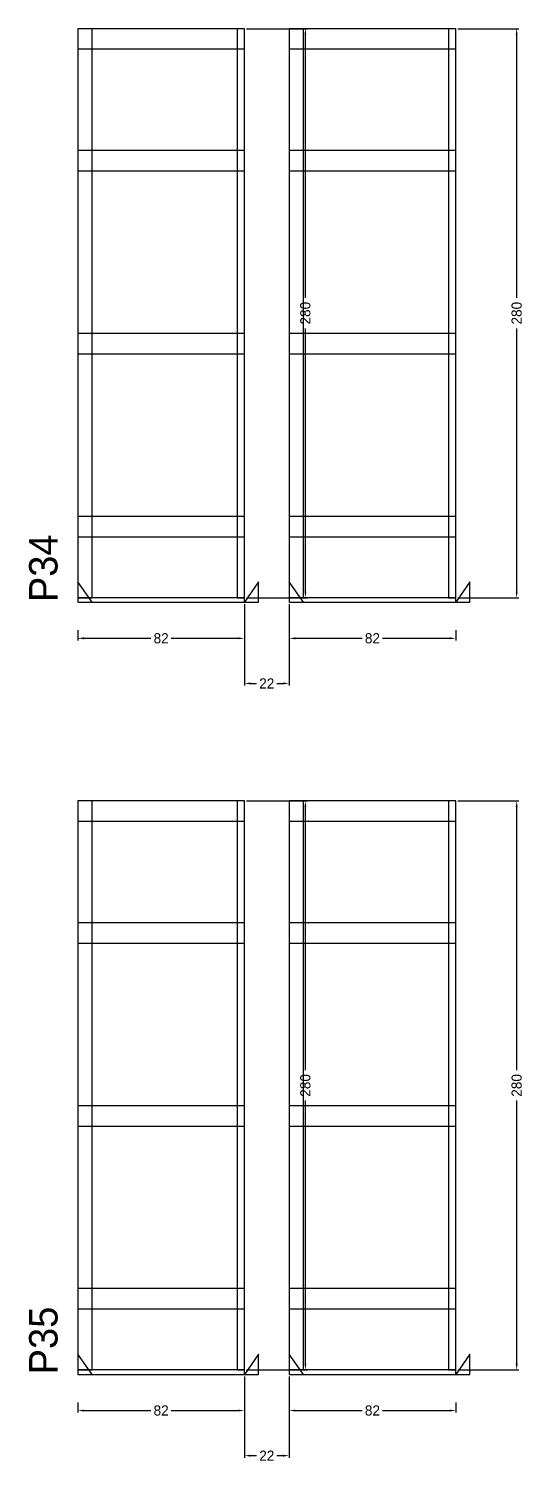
# Model space of a CAD drawing. Header units: centimetres. Extents: x -7000 to 4307, y -13306 to 295.
# Drawn here: x 3976 to 4219, y -12963 to -12258 of the extents above; entities that cross this region are included whole.
import ezdxf

# ---------------------------------------------------------------- set-up
doc = ezdxf.new("R2010")
doc.units = ezdxf.units.CM
for name, color, linetype in [('COTA', 241, 'Continuous'), ('NOMENCLATURA', 7, 'Continuous'), ('SARR_2.2x10', 60, 'Continuous'), ('SARR_2.2x7', 40, 'Continuous'), ('SARR_3.5x7', 81, 'Continuous')]:
    doc.layers.add(name, color=color, linetype=linetype)
doc.dimstyles.new('PAINEL-NOVA', dxfattribs={"dimtxt": 5, "dimasz": 3, "dimexe": 1, "dimexo": 1, "dimgap": 1, "dimtad": 1, "dimcen": 2.5, "dimazin": 3, "dimtfac": 1, "dimtmove": 0, "dimatfit": 3})

# ---------------------------------------------------------------- blocks, each defined once
blk = doc.blocks.new('_CLOSEDFILLED')
at = {"color": 0, "linetype": 'BYBLOCK'}
blk.add_solid([(-1, 0.16), (0, 0), (-1, -0.16)], dxfattribs=at)
blk = doc.blocks.new('*D1143')
for p, q in [((4000, -12553.8), (4000, -12558.8)), ((4082, -12553.8), (4082, -12558.8)), ((4003, -12557.8), (4036, -12557.8)), ((4046, -12557.8), (4079, -12557.8))]:
    blk.add_line(p, q)
at = {"layer": 'Defpoints'}
for p in [(4000, -12552.8), (4082, -12552.8), (4000, -12557.8)]:
    blk.add_point(p, dxfattribs=at)
at = {"layer": 'SARR_2.2x10', "xscale": 3, "yscale": 3, "rotation": 180}
blk.add_blockref('_CLOSEDFILLED', (4000, -12557.8), dxfattribs=at)
at = {"layer": 'SARR_2.2x10', "xscale": 3, "yscale": 3}
blk.add_blockref('_CLOSEDFILLED', (4082, -12557.8), dxfattribs=at)
at = {"layer": 'SARR_2.2x10', "insert": (4041, -12557.8), "char_height": 5, "attachment_point": 5}
blk.add_mtext('82', dxfattribs=at)
blk = doc.blocks.new('*D1144')
for p, q in [((4083, -12257.8), (4113, -12257.8)), ((4112, -12390.3), (4112, -12260.8)), ((4112, -12534.8), (4112, -12405.3)), ((4083, -12537.8), (4113, -12537.8))]:
    blk.add_line(p, q)
at = {"layer": 'Defpoints'}
for p in [(4082, -12257.8), (4082, -12537.8), (4112, -12537.8)]:
    blk.add_point(p, dxfattribs=at)
at = {"layer": 'SARR_2.2x10', "xscale": 3, "yscale": 3}
for p, rotation in [((4112, -12257.8), 90), ((4112, -12537.8), 270)]:
    blk.add_blockref('_CLOSEDFILLED', p, dxfattribs=dict(at, rotation=rotation))
at = {"layer": 'SARR_2.2x10', "insert": (4112, -12397.8), "char_height": 5, "attachment_point": 5, "rotation": 90}
blk.add_mtext('280', dxfattribs=at)
blk = doc.blocks.new('GRA-E')
at = {"layer": 'SARR_2.2x7'}
blk.add_lwpolyline([(0, 0), (7, 0), (0, 10)], close=True, dxfattribs=at)
blk = doc.blocks.new('GRA-D')
at = {"layer": 'SARR_2.2x7'}
blk.add_lwpolyline([(0, 0), (7, 0), (7, 10)], close=True, dxfattribs=at)
blk = doc.blocks.new('*D1145')
for p, q in [((4104, -12553.8), (4104, -12558.8)), ((4186, -12553.8), (4186, -12558.8)), ((4107, -12557.8), (4140, -12557.8)), ((4150, -12557.8), (4183, -12557.8))]:
    blk.add_line(p, q)
at = {"layer": 'Defpoints'}
for p in [(4104, -12552.8), (4186, -12552.8), (4104, -12557.8)]:
    blk.add_point(p, dxfattribs=at)
at = {"layer": 'SARR_2.2x10', "xscale": 3, "yscale": 3, "rotation": 180}
blk.add_blockref('_CLOSEDFILLED', (4104, -12557.8), dxfattribs=at)
at = {"layer": 'SARR_2.2x10', "xscale": 3, "yscale": 3}
blk.add_blockref('_CLOSEDFILLED', (4186, -12557.8), dxfattribs=at)
at = {"layer": 'SARR_2.2x10', "insert": (4145, -12557.8), "char_height": 5, "attachment_point": 5}
blk.add_mtext('82', dxfattribs=at)
blk = doc.blocks.new('*D1146')
for p, q in [((4187, -12257.8), (4217, -12257.8)), ((4216, -12390.3), (4216, -12260.8)), ((4216, -12534.8), (4216, -12405.3)), ((4187, -12537.8), (4217, -12537.8))]:
    blk.add_line(p, q)
at = {"layer": 'Defpoints'}
for p in [(4186, -12257.8), (4186, -12537.8), (4216, -12537.8)]:
    blk.add_point(p, dxfattribs=at)
at = {"layer": 'SARR_2.2x10', "xscale": 3, "yscale": 3}
for p, rotation in [((4216, -12257.8), 90), ((4216, -12537.8), 270)]:
    blk.add_blockref('_CLOSEDFILLED', p, dxfattribs=dict(at, rotation=rotation))
at = {"layer": 'SARR_2.2x10', "insert": (4216, -12397.8), "char_height": 5, "attachment_point": 5, "rotation": 90}
blk.add_mtext('280', dxfattribs=at)
blk = doc.blocks.new('*D1147')
for p, q in [((4187, -12257.8), (4217, -12257.8)), ((4216, -12390.3), (4216, -12260.8)), ((4216, -12534.8), (4216, -12405.3)), ((4187, -12537.8), (4217, -12537.8))]:
    blk.add_line(p, q)
at = {"layer": 'Defpoints'}
for p in [(4186, -12257.8), (4186, -12537.8), (4216, -12537.8)]:
    blk.add_point(p, dxfattribs=at)
at = {"layer": 'SARR_2.2x10', "xscale": 3, "yscale": 3}
for p, rotation in [((4216, -12257.8), 90), ((4216, -12537.8), 270)]:
    blk.add_blockref('_CLOSEDFILLED', p, dxfattribs=dict(at, rotation=rotation))
at = {"layer": 'SARR_2.2x10', "insert": (4216, -12397.8), "char_height": 5, "attachment_point": 5, "rotation": 90}
blk.add_mtext('280', dxfattribs=at)
blk = doc.blocks.new('*D1148')
for p, q in [((4187, -12257.8), (4217, -12257.8)), ((4216, -12390.3), (4216, -12260.8)), ((4216, -12534.8), (4216, -12405.3)), ((4187, -12537.8), (4217, -12537.8))]:
    blk.add_line(p, q)
at = {"layer": 'Defpoints'}
for p in [(4186, -12257.8), (4186, -12537.8), (4216, -12537.8)]:
    blk.add_point(p, dxfattribs=at)
at = {"layer": 'SARR_2.2x10', "xscale": 3, "yscale": 3}
for p, rotation in [((4216, -12257.8), 90), ((4216, -12537.8), 270)]:
    blk.add_blockref('_CLOSEDFILLED', p, dxfattribs=dict(at, rotation=rotation))
at = {"layer": 'SARR_2.2x10', "insert": (4216, -12397.8), "char_height": 5, "attachment_point": 5, "rotation": 90}
blk.add_mtext('280', dxfattribs=at)
blk = doc.blocks.new('*D1149')
for p, q in [((4187, -12257.8), (4217, -12257.8)), ((4216, -12390.3), (4216, -12260.8)), ((4216, -12534.8), (4216, -12405.3)), ((4187, -12537.8), (4217, -12537.8))]:
    blk.add_line(p, q)
at = {"layer": 'Defpoints'}
for p in [(4186, -12257.8), (4186, -12537.8), (4216, -12537.8)]:
    blk.add_point(p, dxfattribs=at)
at = {"layer": 'SARR_2.2x10', "xscale": 3, "yscale": 3}
for p, rotation in [((4216, -12257.8), 90), ((4216, -12537.8), 270)]:
    blk.add_blockref('_CLOSEDFILLED', p, dxfattribs=dict(at, rotation=rotation))
at = {"layer": 'SARR_2.2x10', "insert": (4216, -12397.8), "char_height": 5, "attachment_point": 5, "rotation": 90}
blk.add_mtext('280', dxfattribs=at)
blk = doc.blocks.new('*D1150')
for p, q in [((4187, -12257.8), (4217, -12257.8)), ((4216, -12390.3), (4216, -12260.8)), ((4216, -12534.8), (4216, -12405.3)), ((4187, -12537.8), (4217, -12537.8))]:
    blk.add_line(p, q)
at = {"layer": 'Defpoints'}
for p in [(4186, -12257.8), (4186, -12537.8), (4216, -12537.8)]:
    blk.add_point(p, dxfattribs=at)
at = {"layer": 'SARR_2.2x10', "xscale": 3, "yscale": 3}
for p, rotation in [((4216, -12257.8), 90), ((4216, -12537.8), 270)]:
    blk.add_blockref('_CLOSEDFILLED', p, dxfattribs=dict(at, rotation=rotation))
at = {"layer": 'SARR_2.2x10', "insert": (4216, -12397.8), "char_height": 5, "attachment_point": 5, "rotation": 90}
blk.add_mtext('280', dxfattribs=at)
blk = doc.blocks.new('*D1151')
for p, q in [((4187, -12257.8), (4217, -12257.8)), ((4216, -12390.3), (4216, -12260.8)), ((4216, -12534.8), (4216, -12405.3)), ((4187, -12537.8), (4217, -12537.8))]:
    blk.add_line(p, q)
at = {"layer": 'Defpoints'}
for p in [(4186, -12257.8), (4186, -12537.8), (4216, -12537.8)]:
    blk.add_point(p, dxfattribs=at)
at = {"layer": 'SARR_2.2x10', "xscale": 3, "yscale": 3}
for p, rotation in [((4216, -12257.8), 90), ((4216, -12537.8), 270)]:
    blk.add_blockref('_CLOSEDFILLED', p, dxfattribs=dict(at, rotation=rotation))
at = {"layer": 'SARR_2.2x10', "insert": (4216, -12397.8), "char_height": 5, "attachment_point": 5, "rotation": 90}
blk.add_mtext('280', dxfattribs=at)
blk = doc.blocks.new('*D1152')
for p, q in [((4187, -12257.8), (4217, -12257.8)), ((4216, -12390.3), (4216, -12260.8)), ((4216, -12534.8), (4216, -12405.3)), ((4187, -12537.8), (4217, -12537.8))]:
    blk.add_line(p, q)
at = {"layer": 'Defpoints'}
for p in [(4186, -12257.8), (4186, -12537.8), (4216, -12537.8)]:
    blk.add_point(p, dxfattribs=at)
at = {"layer": 'SARR_2.2x10', "xscale": 3, "yscale": 3}
for p, rotation in [((4216, -12257.8), 90), ((4216, -12537.8), 270)]:
    blk.add_blockref('_CLOSEDFILLED', p, dxfattribs=dict(at, rotation=rotation))
at = {"layer": 'SARR_2.2x10', "insert": (4216, -12397.8), "char_height": 5, "attachment_point": 5, "rotation": 90}
blk.add_mtext('280', dxfattribs=at)
blk = doc.blocks.new('*D1153')
for p, q in [((4187, -12257.8), (4217, -12257.8)), ((4216, -12390.3), (4216, -12260.8)), ((4216, -12534.8), (4216, -12405.3)), ((4187, -12537.8), (4217, -12537.8))]:
    blk.add_line(p, q)
at = {"layer": 'Defpoints'}
for p in [(4186, -12257.8), (4186, -12537.8), (4216, -12537.8)]:
    blk.add_point(p, dxfattribs=at)
at = {"layer": 'SARR_2.2x10', "xscale": 3, "yscale": 3}
for p, rotation in [((4216, -12257.8), 90), ((4216, -12537.8), 270)]:
    blk.add_blockref('_CLOSEDFILLED', p, dxfattribs=dict(at, rotation=rotation))
at = {"layer": 'SARR_2.2x10', "insert": (4216, -12397.8), "char_height": 5, "attachment_point": 5, "rotation": 90}
blk.add_mtext('280', dxfattribs=at)
blk = doc.blocks.new('*D1154')
for p, q in [((4187, -12257.8), (4217, -12257.8)), ((4216, -12390.3), (4216, -12260.8)), ((4216, -12534.8), (4216, -12405.3)), ((4187, -12537.8), (4217, -12537.8))]:
    blk.add_line(p, q)
at = {"layer": 'Defpoints'}
for p in [(4186, -12257.8), (4186, -12537.8), (4216, -12537.8)]:
    blk.add_point(p, dxfattribs=at)
at = {"layer": 'SARR_2.2x10', "xscale": 3, "yscale": 3}
for p, rotation in [((4216, -12257.8), 90), ((4216, -12537.8), 270)]:
    blk.add_blockref('_CLOSEDFILLED', p, dxfattribs=dict(at, rotation=rotation))
at = {"layer": 'SARR_2.2x10', "insert": (4216, -12397.8), "char_height": 5, "attachment_point": 5, "rotation": 90}
blk.add_mtext('280', dxfattribs=at)
blk = doc.blocks.new('*D1155')
for p, q in [((4187, -12257.8), (4217, -12257.8)), ((4216, -12390.3), (4216, -12260.8)), ((4216, -12534.8), (4216, -12405.3)), ((4187, -12537.8), (4217, -12537.8))]:
    blk.add_line(p, q)
at = {"layer": 'Defpoints'}
for p in [(4186, -12257.8), (4186, -12537.8), (4216, -12537.8)]:
    blk.add_point(p, dxfattribs=at)
at = {"layer": 'SARR_2.2x10', "xscale": 3, "yscale": 3}
for p, rotation in [((4216, -12257.8), 90), ((4216, -12537.8), 270)]:
    blk.add_blockref('_CLOSEDFILLED', p, dxfattribs=dict(at, rotation=rotation))
at = {"layer": 'SARR_2.2x10', "insert": (4216, -12397.8), "char_height": 5, "attachment_point": 5, "rotation": 90}
blk.add_mtext('280', dxfattribs=at)
blk = doc.blocks.new('*D1156')
for p, q in [((4082, -12541), (4082, -12581)), ((4104, -12541), (4104, -12581)), ((4085, -12580), (4088, -12580)), ((4098, -12580), (4101, -12580))]:
    blk.add_line(p, q)
at = {"layer": 'Defpoints'}
for p in [(4082, -12540), (4104, -12540), (4082, -12580)]:
    blk.add_point(p, dxfattribs=at)
at = {"layer": 'COTA', "xscale": 3, "yscale": 3, "rotation": 180}
blk.add_blockref('_CLOSEDFILLED', (4082, -12580), dxfattribs=at)
at = {"layer": 'COTA', "xscale": 3, "yscale": 3}
blk.add_blockref('_CLOSEDFILLED', (4104, -12580), dxfattribs=at)
at = {"layer": 'COTA', "insert": (4093, -12580), "char_height": 5, "attachment_point": 5}
blk.add_mtext('22', dxfattribs=at)
blk = doc.blocks.new('*D1177')
for p, q in [((4000, -12933.8), (4000, -12938.8)), ((4003, -12937.8), (4036, -12937.8)), ((4046, -12937.8), (4079, -12937.8)), ((4082, -12933.8), (4082, -12938.8))]:
    blk.add_line(p, q)
at = {"layer": 'Defpoints'}
for p in [(4000, -12932.8), (4000, -12937.8), (4082, -12932.8)]:
    blk.add_point(p, dxfattribs=at)
at = {"layer": 'SARR_2.2x10', "xscale": 3, "yscale": 3, "rotation": 180}
blk.add_blockref('_CLOSEDFILLED', (4000, -12937.8), dxfattribs=at)
at = {"layer": 'SARR_2.2x10', "xscale": 3, "yscale": 3}
blk.add_blockref('_CLOSEDFILLED', (4082, -12937.8), dxfattribs=at)
at = {"layer": 'SARR_2.2x10', "insert": (4041, -12937.8), "char_height": 5, "attachment_point": 5}
blk.add_mtext('82', dxfattribs=at)
blk = doc.blocks.new('*D1178')
for p, q in [((4083, -12637.8), (4113, -12637.8)), ((4112, -12770.3), (4112, -12640.8)), ((4112, -12914.8), (4112, -12785.3)), ((4083, -12917.8), (4113, -12917.8))]:
    blk.add_line(p, q)
at = {"layer": 'Defpoints'}
for p in [(4082, -12637.8), (4082, -12917.8), (4112, -12917.8)]:
    blk.add_point(p, dxfattribs=at)
at = {"layer": 'SARR_2.2x10', "xscale": 3, "yscale": 3}
for p, rotation in [((4112, -12637.8), 90), ((4112, -12917.8), 270)]:
    blk.add_blockref('_CLOSEDFILLED', p, dxfattribs=dict(at, rotation=rotation))
at = {"layer": 'SARR_2.2x10', "insert": (4112, -12777.8), "char_height": 5, "attachment_point": 5, "rotation": 90}
blk.add_mtext('280', dxfattribs=at)
blk = doc.blocks.new('*D1179')
for p, q in [((4104, -12933.8), (4104, -12938.8)), ((4107, -12937.8), (4140, -12937.8)), ((4150, -12937.8), (4183, -12937.8)), ((4186, -12933.8), (4186, -12938.8))]:
    blk.add_line(p, q)
at = {"layer": 'Defpoints'}
for p in [(4104, -12932.8), (4104, -12937.8), (4186, -12932.8)]:
    blk.add_point(p, dxfattribs=at)
at = {"layer": 'SARR_2.2x10', "xscale": 3, "yscale": 3, "rotation": 180}
blk.add_blockref('_CLOSEDFILLED', (4104, -12937.8), dxfattribs=at)
at = {"layer": 'SARR_2.2x10', "xscale": 3, "yscale": 3}
blk.add_blockref('_CLOSEDFILLED', (4186, -12937.8), dxfattribs=at)
at = {"layer": 'SARR_2.2x10', "insert": (4145, -12937.8), "char_height": 5, "attachment_point": 5}
blk.add_mtext('82', dxfattribs=at)
blk = doc.blocks.new('*D1180')
for p, q in [((4187, -12637.8), (4217, -12637.8)), ((4216, -12770.3), (4216, -12640.8)), ((4216, -12914.8), (4216, -12785.3)), ((4187, -12917.8), (4217, -12917.8))]:
    blk.add_line(p, q)
at = {"layer": 'Defpoints'}
for p in [(4186, -12637.8), (4186, -12917.8), (4216, -12917.8)]:
    blk.add_point(p, dxfattribs=at)
at = {"layer": 'SARR_2.2x10', "xscale": 3, "yscale": 3}
for p, rotation in [((4216, -12637.8), 90), ((4216, -12917.8), 270)]:
    blk.add_blockref('_CLOSEDFILLED', p, dxfattribs=dict(at, rotation=rotation))
at = {"layer": 'SARR_2.2x10', "insert": (4216, -12777.8), "char_height": 5, "attachment_point": 5, "rotation": 90}
blk.add_mtext('280', dxfattribs=at)
blk = doc.blocks.new('*D1181')
for p, q in [((4187, -12637.8), (4217, -12637.8)), ((4216, -12770.3), (4216, -12640.8)), ((4216, -12914.8), (4216, -12785.3)), ((4187, -12917.8), (4217, -12917.8))]:
    blk.add_line(p, q)
at = {"layer": 'Defpoints'}
for p in [(4186, -12637.8), (4186, -12917.8), (4216, -12917.8)]:
    blk.add_point(p, dxfattribs=at)
at = {"layer": 'SARR_2.2x10', "xscale": 3, "yscale": 3}
for p, rotation in [((4216, -12637.8), 90), ((4216, -12917.8), 270)]:
    blk.add_blockref('_CLOSEDFILLED', p, dxfattribs=dict(at, rotation=rotation))
at = {"layer": 'SARR_2.2x10', "insert": (4216, -12777.8), "char_height": 5, "attachment_point": 5, "rotation": 90}
blk.add_mtext('280', dxfattribs=at)
blk = doc.blocks.new('*D1182')
for p, q in [((4187, -12637.8), (4217, -12637.8)), ((4216, -12770.3), (4216, -12640.8)), ((4216, -12914.8), (4216, -12785.3)), ((4187, -12917.8), (4217, -12917.8))]:
    blk.add_line(p, q)
at = {"layer": 'Defpoints'}
for p in [(4186, -12637.8), (4186, -12917.8), (4216, -12917.8)]:
    blk.add_point(p, dxfattribs=at)
at = {"layer": 'SARR_2.2x10', "xscale": 3, "yscale": 3}
for p, rotation in [((4216, -12637.8), 90), ((4216, -12917.8), 270)]:
    blk.add_blockref('_CLOSEDFILLED', p, dxfattribs=dict(at, rotation=rotation))
at = {"layer": 'SARR_2.2x10', "insert": (4216, -12777.8), "char_height": 5, "attachment_point": 5, "rotation": 90}
blk.add_mtext('280', dxfattribs=at)
blk = doc.blocks.new('*D1183')
for p, q in [((4187, -12637.8), (4217, -12637.8)), ((4216, -12770.3), (4216, -12640.8)), ((4216, -12914.8), (4216, -12785.3)), ((4187, -12917.8), (4217, -12917.8))]:
    blk.add_line(p, q)
at = {"layer": 'Defpoints'}
for p in [(4186, -12637.8), (4186, -12917.8), (4216, -12917.8)]:
    blk.add_point(p, dxfattribs=at)
at = {"layer": 'SARR_2.2x10', "xscale": 3, "yscale": 3}
for p, rotation in [((4216, -12637.8), 90), ((4216, -12917.8), 270)]:
    blk.add_blockref('_CLOSEDFILLED', p, dxfattribs=dict(at, rotation=rotation))
at = {"layer": 'SARR_2.2x10', "insert": (4216, -12777.8), "char_height": 5, "attachment_point": 5, "rotation": 90}
blk.add_mtext('280', dxfattribs=at)
blk = doc.blocks.new('*D1184')
for p, q in [((4187, -12637.8), (4217, -12637.8)), ((4216, -12770.3), (4216, -12640.8)), ((4216, -12914.8), (4216, -12785.3)), ((4187, -12917.8), (4217, -12917.8))]:
    blk.add_line(p, q)
at = {"layer": 'Defpoints'}
for p in [(4186, -12637.8), (4186, -12917.8), (4216, -12917.8)]:
    blk.add_point(p, dxfattribs=at)
at = {"layer": 'SARR_2.2x10', "xscale": 3, "yscale": 3}
for p, rotation in [((4216, -12637.8), 90), ((4216, -12917.8), 270)]:
    blk.add_blockref('_CLOSEDFILLED', p, dxfattribs=dict(at, rotation=rotation))
at = {"layer": 'SARR_2.2x10', "insert": (4216, -12777.8), "char_height": 5, "attachment_point": 5, "rotation": 90}
blk.add_mtext('280', dxfattribs=at)
blk = doc.blocks.new('*D1185')
for p, q in [((4187, -12637.8), (4217, -12637.8)), ((4216, -12770.3), (4216, -12640.8)), ((4216, -12914.8), (4216, -12785.3)), ((4187, -12917.8), (4217, -12917.8))]:
    blk.add_line(p, q)
at = {"layer": 'Defpoints'}
for p in [(4186, -12637.8), (4186, -12917.8), (4216, -12917.8)]:
    blk.add_point(p, dxfattribs=at)
at = {"layer": 'SARR_2.2x10', "xscale": 3, "yscale": 3}
for p, rotation in [((4216, -12637.8), 90), ((4216, -12917.8), 270)]:
    blk.add_blockref('_CLOSEDFILLED', p, dxfattribs=dict(at, rotation=rotation))
at = {"layer": 'SARR_2.2x10', "insert": (4216, -12777.8), "char_height": 5, "attachment_point": 5, "rotation": 90}
blk.add_mtext('280', dxfattribs=at)
blk = doc.blocks.new('*D1186')
for p, q in [((4187, -12637.8), (4217, -12637.8)), ((4216, -12770.3), (4216, -12640.8)), ((4216, -12914.8), (4216, -12785.3)), ((4187, -12917.8), (4217, -12917.8))]:
    blk.add_line(p, q)
at = {"layer": 'Defpoints'}
for p in [(4186, -12637.8), (4186, -12917.8), (4216, -12917.8)]:
    blk.add_point(p, dxfattribs=at)
at = {"layer": 'SARR_2.2x10', "xscale": 3, "yscale": 3}
for p, rotation in [((4216, -12637.8), 90), ((4216, -12917.8), 270)]:
    blk.add_blockref('_CLOSEDFILLED', p, dxfattribs=dict(at, rotation=rotation))
at = {"layer": 'SARR_2.2x10', "insert": (4216, -12777.8), "char_height": 5, "attachment_point": 5, "rotation": 90}
blk.add_mtext('280', dxfattribs=at)
blk = doc.blocks.new('*D1187')
for p, q in [((4187, -12637.8), (4217, -12637.8)), ((4216, -12770.3), (4216, -12640.8)), ((4216, -12914.8), (4216, -12785.3)), ((4187, -12917.8), (4217, -12917.8))]:
    blk.add_line(p, q)
at = {"layer": 'Defpoints'}
for p in [(4186, -12637.8), (4186, -12917.8), (4216, -12917.8)]:
    blk.add_point(p, dxfattribs=at)
at = {"layer": 'SARR_2.2x10', "xscale": 3, "yscale": 3}
for p, rotation in [((4216, -12637.8), 90), ((4216, -12917.8), 270)]:
    blk.add_blockref('_CLOSEDFILLED', p, dxfattribs=dict(at, rotation=rotation))
at = {"layer": 'SARR_2.2x10', "insert": (4216, -12777.8), "char_height": 5, "attachment_point": 5, "rotation": 90}
blk.add_mtext('280', dxfattribs=at)
blk = doc.blocks.new('*D1188')
for p, q in [((4187, -12637.8), (4217, -12637.8)), ((4216, -12770.3), (4216, -12640.8)), ((4216, -12914.8), (4216, -12785.3)), ((4187, -12917.8), (4217, -12917.8))]:
    blk.add_line(p, q)
at = {"layer": 'Defpoints'}
for p in [(4186, -12637.8), (4186, -12917.8), (4216, -12917.8)]:
    blk.add_point(p, dxfattribs=at)
at = {"layer": 'SARR_2.2x10', "xscale": 3, "yscale": 3}
for p, rotation in [((4216, -12637.8), 90), ((4216, -12917.8), 270)]:
    blk.add_blockref('_CLOSEDFILLED', p, dxfattribs=dict(at, rotation=rotation))
at = {"layer": 'SARR_2.2x10', "insert": (4216, -12777.8), "char_height": 5, "attachment_point": 5, "rotation": 90}
blk.add_mtext('280', dxfattribs=at)
blk = doc.blocks.new('*D1189')
for p, q in [((4187, -12637.8), (4217, -12637.8)), ((4216, -12770.3), (4216, -12640.8)), ((4216, -12914.8), (4216, -12785.3)), ((4187, -12917.8), (4217, -12917.8))]:
    blk.add_line(p, q)
at = {"layer": 'Defpoints'}
for p in [(4186, -12637.8), (4186, -12917.8), (4216, -12917.8)]:
    blk.add_point(p, dxfattribs=at)
at = {"layer": 'SARR_2.2x10', "xscale": 3, "yscale": 3}
for p, rotation in [((4216, -12637.8), 90), ((4216, -12917.8), 270)]:
    blk.add_blockref('_CLOSEDFILLED', p, dxfattribs=dict(at, rotation=rotation))
at = {"layer": 'SARR_2.2x10', "insert": (4216, -12777.8), "char_height": 5, "attachment_point": 5, "rotation": 90}
blk.add_mtext('280', dxfattribs=at)
blk = doc.blocks.new('*D1190')
for p, q in [((4082, -12921), (4082, -12961)), ((4104, -12921), (4104, -12961)), ((4085, -12960), (4088, -12960)), ((4098, -12960), (4101, -12960))]:
    blk.add_line(p, q)
at = {"layer": 'Defpoints'}
for p in [(4082, -12920), (4104, -12920), (4082, -12960)]:
    blk.add_point(p, dxfattribs=at)
at = {"layer": 'COTA', "xscale": 3, "yscale": 3, "rotation": 180}
blk.add_blockref('_CLOSEDFILLED', (4082, -12960), dxfattribs=at)
at = {"layer": 'COTA', "xscale": 3, "yscale": 3}
blk.add_blockref('_CLOSEDFILLED', (4104, -12960), dxfattribs=at)
at = {"layer": 'COTA', "insert": (4093, -12960), "char_height": 5, "attachment_point": 5}
blk.add_mtext('22', dxfattribs=at)

msp = doc.modelspace()

# ---------------------------------------------------------------- linework, layer by layer
at = {"layer": 'SARR_2.2x10'}
for p, q in [((4082, -12257.8), (4000, -12257.8)), ((4000, -12257.8), (4000, -12267.8)), ((4082, -12267.8), (4082, -12257.8)), ((4186, -12257.8), (4104, -12257.8)), ((4104, -12257.8), (4104, -12267.8)), ((4186, -12267.8), (4186, -12257.8)), ((4000, -12267.8), (4082, -12267.8)), ((4104, -12267.8), (4186, -12267.8)), ((4082, -12317.8), (4000, -12317.8)), ((4000, -12317.8), (4000, -12327.8)), ((4082, -12327.8), (4082, -12317.8)), ((4186, -12317.8), (4104, -12317.8)), ((4104, -12317.8), (4104, -12327.8)), ((4186, -12327.8), (4186, -12317.8)), ((4000, -12327.8), (4082, -12327.8)), ((4104, -12327.8), (4186, -12327.8)), ((4082, -12407.8), (4000, -12407.8)), ((4000, -12407.8), (4000, -12417.8)), ((4082, -12417.8), (4082, -12407.8)), ((4186, -12407.8), (4104, -12407.8)), ((4104, -12407.8), (4104, -12417.8)), ((4186, -12417.8), (4186, -12407.8)), ((4000, -12417.8), (4082, -12417.8)), ((4104, -12417.8), (4186, -12417.8)), ((4082, -12497.8), (4000, -12497.8)), ((4000, -12497.8), (4000, -12507.8)), ((4082, -12507.8), (4082, -12497.8)), ((4186, -12497.8), (4104, -12497.8)), ((4104, -12497.8), (4104, -12507.8)), ((4186, -12507.8), (4186, -12497.8)), ((4000, -12507.8), (4082, -12507.8)), ((4104, -12507.8), (4186, -12507.8)), ((4082, -12637.8), (4000, -12637.8)), ((4000, -12637.8), (4000, -12647.8)), ((4082, -12647.8), (4082, -12637.8)), ((4186, -12637.8), (4104, -12637.8)), ((4104, -12637.8), (4104, -12647.8)), ((4186, -12647.8), (4186, -12637.8)), ((4000, -12647.8), (4082, -12647.8)), ((4104, -12647.8), (4186, -12647.8)), ((4082, -12697.8), (4000, -12697.8)), ((4000, -12697.8), (4000, -12707.8)), ((4082, -12707.8), (4082, -12697.8)), ((4186, -12697.8), (4104, -12697.8)), ((4104, -12697.8), (4104, -12707.8)), ((4186, -12707.8), (4186, -12697.8)), ((4000, -12707.8), (4082, -12707.8)), ((4104, -12707.8), (4186, -12707.8)), ((4082, -12787.8), (4000, -12787.8)), ((4000, -12787.8), (4000, -12797.8)), ((4082, -12797.8), (4082, -12787.8)), ((4186, -12787.8), (4104, -12787.8)), ((4104, -12787.8), (4104, -12797.8)), ((4186, -12797.8), (4186, -12787.8)), ((4000, -12797.8), (4082, -12797.8)), ((4104, -12797.8), (4186, -12797.8)), ((4082, -12877.8), (4000, -12877.8)), ((4000, -12877.8), (4000, -12887.8)), ((4082, -12887.8), (4082, -12877.8)), ((4186, -12877.8), (4104, -12877.8)), ((4104, -12877.8), (4104, -12887.8)), ((4186, -12887.8), (4186, -12877.8)), ((4000, -12887.8), (4082, -12887.8)), ((4104, -12887.8), (4186, -12887.8))]:
    msp.add_line(p, q, dxfattribs=at)
at = {"layer": 'SARR_2.2x7'}
for p, q in [((4007, -12257.8), (4000, -12257.8)), ((4000, -12257.8), (4000, -12537.8)), ((4007, -12537.8), (4007, -12257.8)), ((4186, -12257.8), (4182.5, -12257.8)), ((4182.5, -12257.8), (4182.5, -12537.8)), ((4186, -12537.8), (4186, -12257.8)), ((4082, -12537.8), (4000, -12537.8)), ((4000, -12537.8), (4000, -12540)), ((4000, -12537.8), (4007, -12537.8)), ((4000, -12540), (4082, -12540)), ((4082, -12540), (4082, -12537.8)), ((4186, -12537.8), (4104, -12537.8)), ((4104, -12537.8), (4104, -12540)), ((4104, -12540), (4186, -12540)), ((4182.5, -12537.8), (4186, -12537.8)), ((4186, -12540), (4186, -12537.8)), ((4007, -12637.8), (4000, -12637.8)), ((4000, -12637.8), (4000, -12917.8)), ((4007, -12917.8), (4007, -12637.8)), ((4186, -12637.8), (4182.5, -12637.8)), ((4182.5, -12637.8), (4182.5, -12917.8)), ((4186, -12917.8), (4186, -12637.8)), ((4082, -12917.8), (4000, -12917.8)), ((4000, -12917.8), (4000, -12920)), ((4000, -12917.8), (4007, -12917.8)), ((4000, -12920), (4082, -12920)), ((4082, -12920), (4082, -12917.8)), ((4186, -12917.8), (4104, -12917.8)), ((4104, -12917.8), (4104, -12920)), ((4104, -12920), (4186, -12920)), ((4182.5, -12917.8), (4186, -12917.8)), ((4186, -12920), (4186, -12917.8))]:
    msp.add_line(p, q, dxfattribs=at)
at = {"layer": 'SARR_3.5x7'}
for p, q in [((4082, -12257.8), (4078.5, -12257.8)), ((4078.5, -12257.8), (4078.5, -12537.8)), ((4082, -12537.8), (4082, -12257.8)), ((4111, -12257.8), (4104, -12257.8)), ((4104, -12257.8), (4104, -12537.8)), ((4111, -12537.8), (4111, -12257.8)), ((4078.5, -12537.8), (4082, -12537.8)), ((4104, -12537.8), (4111, -12537.8)), ((4082, -12637.8), (4078.5, -12637.8)), ((4078.5, -12637.8), (4078.5, -12917.8)), ((4082, -12917.8), (4082, -12637.8)), ((4111, -12637.8), (4104, -12637.8)), ((4104, -12637.8), (4104, -12917.8)), ((4111, -12917.8), (4111, -12637.8)), ((4078.5, -12917.8), (4082, -12917.8)), ((4104, -12917.8), (4111, -12917.8))]:
    msp.add_line(p, q, dxfattribs=at)

# ---------------------------------------------------------------- block references
at = {"layer": 'SARR_2.2x7'}
for name, p in [('GRA-E', (4000, -12540)), ('GRA-D', (4082, -12540)), ('GRA-E', (4104, -12540)), ('GRA-D', (4186, -12540)), ('GRA-E', (4000, -12920)), ('GRA-D', (4082, -12920)), ('GRA-E', (4104, -12920)), ('GRA-D', (4186, -12920))]:
    msp.add_blockref(name, p, dxfattribs=at)

# ---------------------------------------------------------------- texts
at = {"layer": 'NOMENCLATURA'}
for s, p in [('P34', (3990, -12540)), ('P35', (3990, -12920))]:
    msp.add_text(s, height=14, rotation=90, dxfattribs=at).set_placement(p)

# ---------------------------------------------------------------- dimensions: what is measured, and where the dimension line sits
at = {"layer": 'COTA'}
for base, p1, p2, picture, middle in [((4082, -12580), (4082, -12540), (4104, -12540), '*D1156', (4093, -12580)), ((4082, -12960), (4082, -12920), (4104, -12920), '*D1190', (4093, -12960))]:
    dim = msp.add_linear_dim(base=base, p1=p1, p2=p2, dimstyle='PAINEL-NOVA', dxfattribs=at)
    dim.commit()
    dim.dimension.update_dxf_attribs({"geometry": picture, "text_midpoint": middle})
at = {"layer": 'SARR_2.2x10'}
for base, p1, p2, picture, middle in [((4112, -12537.8), (4082, -12537.8), (4082, -12257.8), '*D1144', (4112, -12397.8)), ((4216, -12537.8), (4186, -12537.8), (4186, -12257.8), '*D1146', (4216, -12397.8)), ((4216, -12537.8), (4186, -12537.8), (4186, -12257.8), '*D1147', (4216, -12397.8)), ((4216, -12537.8), (4186, -12537.8), (4186, -12257.8), '*D1148', (4216, -12397.8)), ((4216, -12537.8), (4186, -12537.8), (4186, -12257.8), '*D1149', (4216, -12397.8)), ((4216, -12537.8), (4186, -12537.8), (4186, -12257.8), '*D1150', (4216, -12397.8)), ((4216, -12537.8), (4186, -12537.8), (4186, -12257.8), '*D1151', (4216, -12397.8)), ((4216, -12537.8), (4186, -12537.8), (4186, -12257.8), '*D1152', (4216, -12397.8)), ((4216, -12537.8), (4186, -12537.8), (4186, -12257.8), '*D1153', (4216, -12397.8)), ((4216, -12537.8), (4186, -12537.8), (4186, -12257.8), '*D1154', (4216, -12397.8)), ((4216, -12537.8), (4186, -12537.8), (4186, -12257.8), '*D1155', (4216, -12397.8)), ((4112, -12917.8), (4082, -12917.8), (4082, -12637.8), '*D1178', (4112, -12777.8)), ((4216, -12917.8), (4186, -12917.8), (4186, -12637.8), '*D1180', (4216, -12777.8)), ((4216, -12917.8), (4186, -12917.8), (4186, -12637.8), '*D1181', (4216, -12777.8)), ((4216, -12917.8), (4186, -12917.8), (4186, -12637.8), '*D1182', (4216, -12777.8)), ((4216, -12917.8), (4186, -12917.8), (4186, -12637.8), '*D1183', (4216, -12777.8)), ((4216, -12917.8), (4186, -12917.8), (4186, -12637.8), '*D1184', (4216, -12777.8)), ((4216, -12917.8), (4186, -12917.8), (4186, -12637.8), '*D1185', (4216, -12777.8)), ((4216, -12917.8), (4186, -12917.8), (4186, -12637.8), '*D1186', (4216, -12777.8)), ((4216, -12917.8), (4186, -12917.8), (4186, -12637.8), '*D1187', (4216, -12777.8)), ((4216, -12917.8), (4186, -12917.8), (4186, -12637.8), '*D1188', (4216, -12777.8)), ((4216, -12917.8), (4186, -12917.8), (4186, -12637.8), '*D1189', (4216, -12777.8))]:
    dim = msp.add_linear_dim(base=base, p1=p1, p2=p2, angle=90, dimstyle='PAINEL-NOVA', dxfattribs=at)
    dim.commit()
    dim.dimension.update_dxf_attribs({"geometry": picture, "text_midpoint": middle})
for base, p1, p2, picture, middle in [((4000, -12557.8), (4000, -12552.8), (4082, -12552.8), '*D1143', (4041, -12557.8)), ((4104, -12557.8), (4104, -12552.8), (4186, -12552.8), '*D1145', (4145, -12557.8)), ((4000, -12937.8), (4000, -12932.8), (4082, -12932.8), '*D1177', (4041, -12937.8)), ((4104, -12937.8), (4104, -12932.8), (4186, -12932.8), '*D1179', (4145, -12937.8))]:
    dim = msp.add_linear_dim(base=base, p1=p1, p2=p2, dimstyle='PAINEL-NOVA', dxfattribs=at)
    dim.commit()
    dim.dimension.update_dxf_attribs({"geometry": picture, "text_midpoint": middle})

doc.saveas('drawing.dxf')
